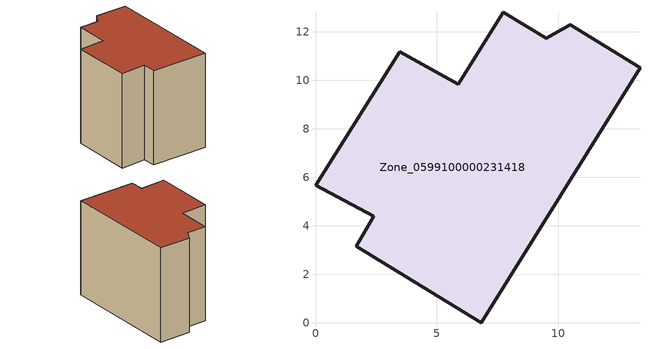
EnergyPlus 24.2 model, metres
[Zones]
Zone_0599100000231418
 floor ground (C_G): 2.4,4.39 0,5.68 3.47,11.18 5.88,9.84 7.74,12.81 9.51,11.74 10.49,12.29 13.37,10.52 6.83,0 1.67,3.17 z0
 wall outside (C_F): 13.37,10.52 10.49,12.29 9.51,11.74 7.74,12.81 5.88,9.84 3.47,11.18 0,5.68 2.4,4.39 1.67,3.17 6.83,0 13.37,10.52 z0:9.83
 roof outside (C_R): 7.74,12.81 5.88,9.84 3.47,11.18 0,5.68 2.4,4.39 1.67,3.17 6.83,0 13.37,10.52 10.49,12.29 9.51,11.74 z9.83
[BUILDING]
Pand.0599100000231418: North Axis=0; Terrain=City; Loads Convergence Tolerance Value=0.04; Temperature Convergence Tolerance Value=0.4; Solar Distribution=FullExterior; Maximum Number of Warmup Days=25; Minimum Number of Warmup Days=1
[Site:Location]
Rotterdam.The.Hague.AP_ZH_NLD Design_Conditions: Latitude=51.96; Longitude=4.45; Time Zone=1; Elevation=-4.5
[SITE:GROUNDTEMPERATURE:BUILDINGSURFACE]
18, 18, 18, 18, 18, 18, 18, 18, 18, 18, 18, 18
[MATERIAL] Thermal Absorptance=0.9; Solar Absorptance=0.7; Visible Absorptance=0.7
Name | Roughness | Thickness | Conductivity | Density | Specific Heat
G.TC.1946 | MediumSmooth | 0.15 | 1 | 540 | 1210
F.TC.1946 | Rough | 0.3 | 0.857143 | 1920 | 840
R.TC.1946 | MediumRough | 0.2 | 0.909091 | 1500 | 1000
[CONSTRUCTION]
C_G: G.TC.1946
C_F: F.TC.1946
C_R: R.TC.1946
[ZONE]
Zone_0599100000231418: Type=1; Multiplier=1; Ceiling Height=Autocalculate; Volume=Autocalculate; Floor Area=autocalculate; Part of Total Floor Area=Yes
[ZONEINFILTRATION:DESIGNFLOWRATE]
Infil_Zone_0599100000231418: Zone or ZoneList or Space or SpaceList=Zone_0599100000231418; Schedule=AlwaysOn; Design Flow Rate Calculation Method=Flow/Area; Flow Rate per Floor Area=0.003; Constant Term Coefficient=1; Temperature Term Coefficient=0; Velocity Term Coefficient=0; Velocity Squared Term Coefficient=0
[HVACTEMPLATE:ZONE:IDEALLOADSAIRSYSTEM]
Zone_0599100000231418: Maximum Heating Supply Air Temperature=50; Minimum Cooling Supply Air Temperature=13; Maximum Heating Supply Air Humidity Ratio=0.0156; Minimum Cooling Supply Air Humidity Ratio=0.0077; Heating Limit=NoLimit; Cooling Limit=NoLimit; Dehumidification Control Type=ConstantSensibleHeatRatio; Cooling Sensible Heat Ratio=0.7; Dehumidification Setpoint=60; Humidification Control Type=None; Humidification Setpoint=30; Outdoor Air Method=None; Outdoor Air Flow Rate per Person=0.00944; Outdoor Air Flow Rate per Zone Floor Area=0; Outdoor Air Flow Rate per Zone=0; Demand Controlled Ventilation Type=None; Outdoor Air Economizer Type=NoEconomizer; Heat Recovery Type=None; Sensible Heat Recovery Effectiveness=0.7; Latent Heat Recovery Effectiveness=0.65
[ZONECONTROL:THERMOSTAT]
ThermostatControl_Zone_0599100000231418: Zone or ZoneList=Zone_0599100000231418; Control Type Schedule=DualSetpointControlType; Control 1=Thermostat_Zone_0599100000231418; Temperature Difference Between Cutout And Setpoint=0
[THERMOSTATSETPOINT:DUALSETPOINT]
Thermostat_Zone_0599100000231418: Heating Setpoint Temperature Schedule=HeatingSetpoint_Zone_0599100000231418; Cooling Setpoint Temperature Schedule=CoolingSetpoint_Zone_0599100000231418
[SCHEDULE:COMPACT]
HeatingSetpoint_Zone_0599100000231418: Through: 12/31, For: AllDays, Until: 24:00, 21
CoolingSetpoint_Zone_0599100000231418: Through: 12/31, For: AllDays, Until: 24:00, 24
DualSetpointControlType: Through: 12/31, For: AllDays, Until: 24:00, 4
AlwaysOn: Through: 12/31, For: AllDays, Until: 24:00, 1
